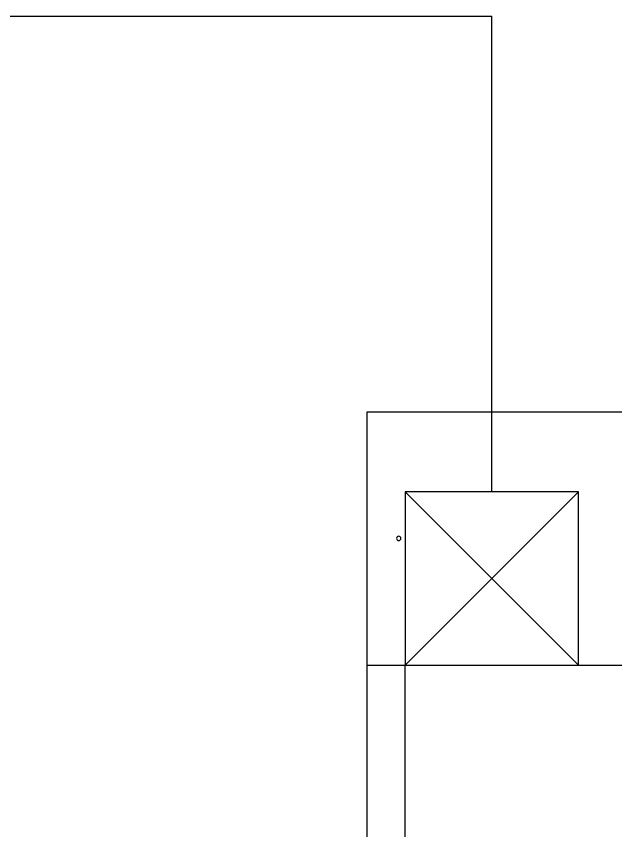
# Model space of a CAD drawing. Header units: millimetres. Extents: x 8533 to 164433, y 5768 to 115327.
# Drawn here: x 55946 to 56504, y 26839 to 27596 of the extents above; entities that cross this region are included whole.
import ezdxf

# ---------------------------------------------------------------- set-up
doc = ezdxf.new("R2010")
doc.units = ezdxf.units.MM
doc.header["$LTSCALE"] = 250
doc.layers.add('G-ENP 인버터 판넬', color=255, linetype='Continuous')
doc.layers.add('전실제연_인버터', color=3, linetype='Continuous')

# ---------------------------------------------------------------- blocks, each defined once
blk = doc.blocks.new('240808_벽부형 인버터')
at = {"layer": 'G-ENP 인버터 판넬'}
for p, q in [((504.7, 1009.4), (-504.7, 1009.4)), ((504.7, 672.9), (504.7, 1009.4)), ((223.9, 672.9), (454.2, 903.2)), ((454.2, 672.9), (223.9, 903.2)), ((223.9, 672.9), (223.9, 903.2)), ((223.9, 903.2), (454.2, 903.2)), ((454.2, 903.2), (454.2, 672.9)), ((504.7, 672.9), (-504.7, 672.9)), ((454.2, 672.9), (-454.2, 672.9)), ((454.2, 672.9), (223.9, 672.9)), ((454.2, 401.2), (454.2, 672.9)), ((504.7, -1009.4), (504.7, 672.9))]:
    blk.add_line(p, q, dxfattribs=at)
blk.add_circle((462.7, 841.2), 2.94, dxfattribs=at)

msp = doc.modelspace()

# ---------------------------------------------------------------- linework, layer by layer
at = {"layer": '전실제연_인버터'}
for p, q in [((55841.67, 27595.89, 0), (56388.8, 27595.89, 0)), ((56388.8, 27153.98), (56388.8, 27595.89))]:
    msp.add_line(p, q, dxfattribs=at)

# ---------------------------------------------------------------- block references
at = {"layer": 'G-ENP 인버터 판넬', "xscale": -0.7, "yscale": 0.7, "zscale": 0.7}
msp.add_blockref('240808_벽부형 인버터', (56626.16, 26521.71), dxfattribs=at)

doc.saveas('drawing.dxf')
